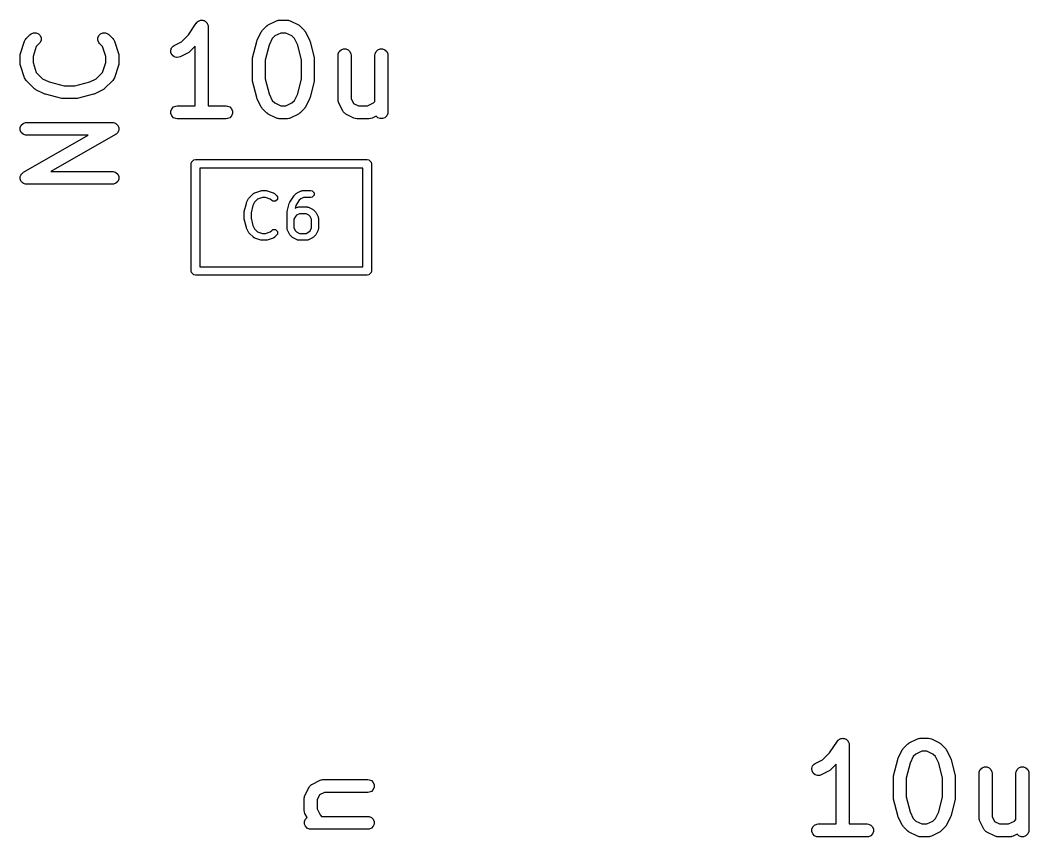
# Model space of a CAD drawing. Header units: inches. Extents: x 1.92 to 4.46, y -4.34 to -2.08.
# Drawn here: x 2.5346 to 2.9977, y -2.9232 to -2.5482 of the extents above; entities that cross this region are included whole.
import ezdxf

# ---------------------------------------------------------------- set-up
doc = ezdxf.new("R2010")
doc.units = ezdxf.units.IN
doc.header["$MEASUREMENT"] = 0
doc.layers.add('BLACK', color=250, linetype='CONTINUOUS')

msp = doc.modelspace()

# ---------------------------------------------------------------- linework, layer by layer
at = {"layer": 'BLACK', "linetype": 'CONTINUOUS'}
for p, q in [((2.61193, -2.55492), (2.61551, -2.54954)), ((2.61551, -2.54954), (2.61551, -2.54953)), ((2.61551, -2.54953), (2.61551, -2.54953)), ((2.61551, -2.54953), (2.61552, -2.54953)), ((2.61552, -2.54953), (2.61588, -2.54909)), ((2.61588, -2.54909), (2.61612, -2.54893)), ((2.61612, -2.54893), (2.61633, -2.54872)), ((2.61633, -2.54872), (2.6166, -2.54861)), ((2.6166, -2.54861), (2.61684, -2.54845)), ((2.61684, -2.54845), (2.61712, -2.54839)), ((2.61712, -2.54839), (2.61739, -2.54828)), ((2.61739, -2.54828), (2.61768, -2.54828)), ((2.61768, -2.54828), (2.61797, -2.54822)), ((2.61797, -2.54822), (2.61825, -2.54828)), ((2.61825, -2.54828), (2.61855, -2.54828)), ((2.61855, -2.54828), (2.61881, -2.54839)), ((2.61881, -2.54839), (2.6191, -2.54844)), ((2.6191, -2.54844), (2.61934, -2.54861)), ((2.61934, -2.54861), (2.61961, -2.54872)), ((2.61961, -2.54872), (2.61981, -2.54892)), ((2.61981, -2.54892), (2.62006, -2.54908)), ((2.62006, -2.54908), (2.62022, -2.54933)), ((2.62022, -2.54933), (2.62042, -2.54953)), ((2.62042, -2.54953), (2.62054, -2.5498)), ((2.62054, -2.5498), (2.6207, -2.55004)), ((2.6207, -2.55004), (2.62075, -2.55033)), ((2.62075, -2.55033), (2.62087, -2.5506)), ((2.62087, -2.5506), (2.62092, -2.55117)), ((2.62092, -2.55117), (2.62092, -2.55117)), ((2.62092, -2.55117), (2.62092, -2.55117)), ((2.62092, -2.55117), (2.62092, -2.55117)), ((2.62092, -2.55117), (2.62092, -2.58759)), ((2.64588, -2.55284), (2.64775, -2.55096)), ((2.64775, -2.55096), (2.64798, -2.55078)), ((2.64798, -2.55078), (2.64803, -2.55072)), ((2.64803, -2.55072), (2.64812, -2.55066)), ((2.64812, -2.55066), (2.6482, -2.55059)), ((2.6482, -2.55059), (2.64827, -2.55056)), ((2.64827, -2.55056), (2.64852, -2.55041)), ((2.64852, -2.55041), (2.65227, -2.54853)), ((2.65227, -2.54853), (2.65281, -2.54833)), ((2.65281, -2.54833), (2.65292, -2.54832)), ((2.65292, -2.54832), (2.65301, -2.54828)), ((2.65301, -2.54828), (2.65359, -2.54822)), ((2.65359, -2.54822), (2.65734, -2.54822)), ((2.65734, -2.54822), (2.65792, -2.54828)), ((2.65792, -2.54828), (2.65801, -2.54832)), ((2.65801, -2.54832), (2.65812, -2.54833)), ((2.65812, -2.54833), (2.65866, -2.54853)), ((2.65866, -2.54853), (2.66241, -2.55041)), ((2.66241, -2.55041), (2.66266, -2.55056)), ((2.66266, -2.55056), (2.66273, -2.55059)), ((2.66273, -2.55059), (2.66281, -2.55066)), ((2.66281, -2.55066), (2.6629, -2.55072)), ((2.6629, -2.55072), (2.66295, -2.55078)), ((2.66295, -2.55078), (2.66318, -2.55096)), ((2.66318, -2.55096), (2.66505, -2.55284)), ((2.53738, -2.55669), (2.53925, -2.55481)), ((2.53925, -2.55481), (2.5397, -2.55444)), ((2.5397, -2.55444), (2.54076, -2.554)), ((2.54076, -2.554), (2.54192, -2.554)), ((2.54192, -2.554), (2.54298, -2.55444)), ((2.54298, -2.55444), (2.5438, -2.55526)), ((2.5438, -2.55526), (2.54424, -2.55632)), ((2.57032, -2.55632), (2.57076, -2.55526)), ((2.57076, -2.55526), (2.57157, -2.55444)), ((2.57157, -2.55444), (2.57264, -2.554)), ((2.57264, -2.554), (2.57379, -2.554)), ((2.57379, -2.554), (2.57485, -2.55444)), ((2.57485, -2.55444), (2.5753, -2.55481)), ((2.5753, -2.55481), (2.57717, -2.55669)), ((2.60872, -2.55812), (2.61193, -2.55492)), ((2.64345, -2.55735), (2.64532, -2.5536)), ((2.64532, -2.5536), (2.64548, -2.55335)), ((2.64548, -2.55335), (2.64551, -2.55328)), ((2.64551, -2.55328), (2.64558, -2.5532)), ((2.64558, -2.5532), (2.64563, -2.55311)), ((2.64563, -2.55311), (2.64569, -2.55306)), ((2.64569, -2.55306), (2.64588, -2.55284)), ((2.65159, -2.55548), (2.65039, -2.55667)), ((2.65429, -2.55413), (2.65159, -2.55548)), ((2.65664, -2.55413), (2.65429, -2.55413)), ((2.65934, -2.55548), (2.65664, -2.55413)), ((2.66054, -2.55667), (2.65934, -2.55548)), ((2.66505, -2.55284), (2.66524, -2.55306)), ((2.66524, -2.55306), (2.6653, -2.55311)), ((2.6653, -2.55311), (2.66535, -2.5532)), ((2.66535, -2.5532), (2.66542, -2.55328)), ((2.66542, -2.55328), (2.66545, -2.55335)), ((2.66545, -2.55335), (2.6656, -2.5536)), ((2.6656, -2.5536), (2.66748, -2.55735)), ((2.53479, -2.56346), (2.53666, -2.55784)), ((2.53666, -2.55784), (2.5369, -2.55731)), ((2.5369, -2.55731), (2.53697, -2.55723)), ((2.53697, -2.55723), (2.53701, -2.55713)), ((2.53701, -2.55713), (2.53738, -2.55669)), ((2.54205, -2.56037), (2.54054, -2.56488)), ((2.54343, -2.55899), (2.54205, -2.56037)), ((2.5438, -2.55854), (2.54343, -2.55899)), ((2.54424, -2.55748), (2.5438, -2.55854)), ((2.54424, -2.55632), (2.54424, -2.55748)), ((2.57032, -2.55748), (2.57032, -2.55632)), ((2.57076, -2.55854), (2.57032, -2.55748)), ((2.57112, -2.55899), (2.57076, -2.55854)), ((2.57251, -2.56037), (2.57112, -2.55899)), ((2.57401, -2.56488), (2.57251, -2.56037)), ((2.57717, -2.55669), (2.57754, -2.55713)), ((2.57754, -2.55713), (2.57758, -2.55723)), ((2.57758, -2.55723), (2.57765, -2.55731)), ((2.57765, -2.55731), (2.57789, -2.55784)), ((2.57789, -2.55784), (2.57976, -2.56346)), ((2.60416, -2.56096), (2.60491, -2.56009)), ((2.60491, -2.56009), (2.6054, -2.55978)), ((2.6054, -2.55978), (2.60872, -2.55812)), ((2.61502, -2.56018), (2.61256, -2.56264)), ((2.61502, -2.58759), (2.61502, -2.56018)), ((2.64135, -2.56546), (2.64323, -2.55796)), ((2.64323, -2.55796), (2.64324, -2.55791)), ((2.64324, -2.55789), (2.64333, -2.55765)), ((2.64324, -2.55791), (2.64324, -2.55789)), ((2.64333, -2.55765), (2.64342, -2.55741)), ((2.64342, -2.55741), (2.64343, -2.55739)), ((2.64343, -2.55739), (2.64345, -2.55735)), ((2.64888, -2.5597), (2.64717, -2.56654)), ((2.65039, -2.55667), (2.64888, -2.5597)), ((2.66205, -2.5597), (2.66054, -2.55667)), ((2.66376, -2.56654), (2.66205, -2.5597)), ((2.66748, -2.55735), (2.6675, -2.55739)), ((2.6675, -2.55739), (2.66751, -2.55741)), ((2.66751, -2.55741), (2.66759, -2.55765)), ((2.66759, -2.55765), (2.66769, -2.55789)), ((2.66769, -2.55789), (2.66769, -2.55791)), ((2.66769, -2.55791), (2.6677, -2.55796)), ((2.6677, -2.55796), (2.66958, -2.56546)), ((2.53464, -2.5644), (2.53467, -2.56411)), ((2.53464, -2.56815), (2.53464, -2.5644)), ((2.53466, -2.56403), (2.53468, -2.56393)), ((2.53467, -2.56411), (2.53466, -2.56403)), ((2.53468, -2.56393), (2.5347, -2.56382)), ((2.5347, -2.56382), (2.53473, -2.56375)), ((2.53473, -2.56375), (2.53479, -2.56346)), ((2.54054, -2.56488), (2.54054, -2.56767)), ((2.57401, -2.56767), (2.57401, -2.56488)), ((2.57976, -2.56346), (2.57983, -2.56375)), ((2.57983, -2.56375), (2.57986, -2.56382)), ((2.57986, -2.56382), (2.57987, -2.56393)), ((2.57987, -2.56393), (2.57989, -2.56403)), ((2.57989, -2.56403), (2.57989, -2.56411)), ((2.57989, -2.56411), (2.57991, -2.5644)), ((2.57991, -2.5644), (2.57991, -2.56815)), ((2.60379, -2.56205), (2.60416, -2.56096)), ((2.60387, -2.5632), (2.60379, -2.56205)), ((2.60439, -2.56423), (2.60387, -2.5632)), ((2.60526, -2.56499), (2.60439, -2.56423)), ((2.60635, -2.56535), (2.60526, -2.56499)), ((2.6075, -2.56527), (2.60635, -2.56535)), ((2.60804, -2.56506), (2.6075, -2.56527)), ((2.61179, -2.56319), (2.60804, -2.56506)), ((2.61204, -2.56303), (2.61179, -2.56319)), ((2.61211, -2.563), (2.61204, -2.56303)), ((2.61219, -2.56294), (2.61211, -2.563)), ((2.61228, -2.56288), (2.61219, -2.56294)), ((2.61233, -2.56282), (2.61228, -2.56288)), ((2.61256, -2.56264), (2.61233, -2.56282)), ((2.68063, -2.5643), (2.68069, -2.56372)), ((2.68063, -2.58492), (2.68063, -2.5643)), ((2.68069, -2.56372), (2.68113, -2.56266)), ((2.68113, -2.56266), (2.68195, -2.56184)), ((2.68195, -2.56184), (2.68301, -2.5614)), ((2.68301, -2.5614), (2.68416, -2.5614)), ((2.68416, -2.5614), (2.68523, -2.56184)), ((2.68523, -2.56184), (2.68604, -2.56266)), ((2.68604, -2.56266), (2.68648, -2.56372)), ((2.68648, -2.56372), (2.68654, -2.5643)), ((2.68654, -2.5643), (2.68654, -2.58422)), ((2.69751, -2.5643), (2.69756, -2.56372)), ((2.69751, -2.58557), (2.69751, -2.5643)), ((2.69756, -2.56372), (2.698, -2.56266)), ((2.698, -2.56266), (2.69882, -2.56184)), ((2.69882, -2.56184), (2.69988, -2.5614)), ((2.69988, -2.5614), (2.70104, -2.5614)), ((2.70104, -2.5614), (2.7021, -2.56184)), ((2.7021, -2.56184), (2.70291, -2.56266)), ((2.70291, -2.56266), (2.70336, -2.56372)), ((2.70336, -2.56372), (2.70341, -2.5643)), ((2.70341, -2.5643), (2.70341, -2.59054)), ((2.53467, -2.56844), (2.53464, -2.56815)), ((2.53466, -2.56852), (2.53467, -2.56844)), ((2.53468, -2.56862), (2.53466, -2.56852)), ((2.5347, -2.56872), (2.53468, -2.56862)), ((2.53473, -2.5688), (2.5347, -2.56872)), ((2.53479, -2.56908), (2.53473, -2.5688)), ((2.53666, -2.57471), (2.53479, -2.56908)), ((2.54054, -2.56767), (2.54205, -2.57218)), ((2.57251, -2.57218), (2.57401, -2.56767)), ((2.57976, -2.56908), (2.57789, -2.57471)), ((2.57983, -2.5688), (2.57976, -2.56908)), ((2.57986, -2.56872), (2.57983, -2.5688)), ((2.57987, -2.56862), (2.57986, -2.56872)), ((2.57989, -2.56852), (2.57987, -2.56862)), ((2.57991, -2.56815), (2.57989, -2.56844)), ((2.57989, -2.56844), (2.57989, -2.56852)), ((2.64126, -2.56617), (2.64127, -2.56607)), ((2.64126, -2.57555), (2.64126, -2.56617)), ((2.64127, -2.56603), (2.6413, -2.56581)), ((2.64127, -2.56607), (2.64127, -2.56603)), ((2.6413, -2.56581), (2.64132, -2.5656)), ((2.64132, -2.5656), (2.64134, -2.56556)), ((2.64134, -2.56556), (2.64135, -2.56546)), ((2.64717, -2.56654), (2.64717, -2.57518)), ((2.66376, -2.57518), (2.66376, -2.56654)), ((2.66958, -2.56546), (2.66959, -2.56556)), ((2.66959, -2.56556), (2.66961, -2.5656)), ((2.66961, -2.5656), (2.66963, -2.56581)), ((2.66963, -2.56581), (2.66966, -2.56603)), ((2.66966, -2.56603), (2.66966, -2.56607)), ((2.66966, -2.56607), (2.66967, -2.56617)), ((2.66967, -2.56617), (2.66967, -2.57555)), ((2.54205, -2.57218), (2.54496, -2.57509)), ((2.56959, -2.57509), (2.57251, -2.57218)), ((2.5369, -2.57523), (2.53666, -2.57471)), ((2.53697, -2.57531), (2.5369, -2.57523)), ((2.53701, -2.57541), (2.53697, -2.57531)), ((2.53738, -2.57586), (2.53701, -2.57541)), ((2.54113, -2.57961), (2.53738, -2.57586)), ((2.54496, -2.57509), (2.548, -2.57661)), ((2.548, -2.57661), (2.55483, -2.57832)), ((2.55483, -2.57832), (2.55972, -2.57832)), ((2.55972, -2.57832), (2.56656, -2.57661)), ((2.56656, -2.57661), (2.56959, -2.57509)), ((2.57717, -2.57586), (2.57342, -2.57961)), ((2.57754, -2.57541), (2.57717, -2.57586)), ((2.57758, -2.57531), (2.57754, -2.57541)), ((2.57765, -2.57523), (2.57758, -2.57531)), ((2.57789, -2.57471), (2.57765, -2.57523)), ((2.64127, -2.57565), (2.64126, -2.57555)), ((2.64127, -2.57569), (2.64127, -2.57565)), ((2.6413, -2.5759), (2.64127, -2.57569)), ((2.64132, -2.57612), (2.6413, -2.5759)), ((2.64134, -2.57616), (2.64132, -2.57612)), ((2.64135, -2.57626), (2.64134, -2.57616)), ((2.64323, -2.58376), (2.64135, -2.57626)), ((2.64717, -2.57518), (2.64888, -2.58201)), ((2.66205, -2.58201), (2.66376, -2.57518)), ((2.66958, -2.57626), (2.6677, -2.58376)), ((2.66959, -2.57616), (2.66958, -2.57626)), ((2.66961, -2.57612), (2.66959, -2.57616)), ((2.66963, -2.5759), (2.66961, -2.57612)), ((2.66966, -2.57569), (2.66963, -2.5759)), ((2.66967, -2.57555), (2.66966, -2.57565)), ((2.66966, -2.57565), (2.66966, -2.57569)), ((2.54135, -2.5798), (2.54113, -2.57961)), ((2.54141, -2.57985), (2.54135, -2.5798)), ((2.54149, -2.57991), (2.54141, -2.57985)), ((2.54158, -2.57998), (2.54149, -2.57991)), ((2.54165, -2.58001), (2.54158, -2.57998)), ((2.5419, -2.58016), (2.54165, -2.58001)), ((2.54564, -2.58204), (2.5419, -2.58016)), ((2.54569, -2.58205), (2.54564, -2.58204)), ((2.5457, -2.58207), (2.54569, -2.58205)), ((2.54595, -2.58215), (2.5457, -2.58207)), ((2.54619, -2.58224), (2.54595, -2.58215)), ((2.54621, -2.58225), (2.54619, -2.58224)), ((2.54625, -2.58226), (2.54621, -2.58225)), ((2.55375, -2.58414), (2.54625, -2.58226)), ((2.5683, -2.58226), (2.5608, -2.58414)), ((2.56835, -2.58225), (2.5683, -2.58226)), ((2.56837, -2.58224), (2.56835, -2.58225)), ((2.56861, -2.58215), (2.56837, -2.58224)), ((2.56885, -2.58207), (2.56861, -2.58215)), ((2.56887, -2.58205), (2.56885, -2.58207)), ((2.56891, -2.58204), (2.56887, -2.58205)), ((2.57266, -2.58016), (2.56891, -2.58204)), ((2.57291, -2.58001), (2.57266, -2.58016)), ((2.57298, -2.57998), (2.57291, -2.58001)), ((2.57306, -2.57991), (2.57298, -2.57998)), ((2.57315, -2.57985), (2.57306, -2.57991)), ((2.5732, -2.5798), (2.57315, -2.57985)), ((2.57342, -2.57961), (2.5732, -2.5798)), ((2.64324, -2.5838), (2.64323, -2.58376)), ((2.64324, -2.58382), (2.64324, -2.5838)), ((2.64333, -2.58406), (2.64324, -2.58382)), ((2.64888, -2.58201), (2.65039, -2.58505)), ((2.66054, -2.58505), (2.66205, -2.58201)), ((2.66769, -2.58382), (2.66759, -2.58406)), ((2.6677, -2.58376), (2.66769, -2.5838)), ((2.66769, -2.5838), (2.66769, -2.58382)), ((2.55385, -2.58415), (2.55375, -2.58414)), ((2.55389, -2.58417), (2.55385, -2.58415)), ((2.55411, -2.58419), (2.55389, -2.58417)), ((2.55432, -2.58422), (2.55411, -2.58419)), ((2.55436, -2.58421), (2.55432, -2.58422)), ((2.55446, -2.58422), (2.55436, -2.58421)), ((2.56009, -2.58422), (2.55446, -2.58422)), ((2.56019, -2.58421), (2.56009, -2.58422)), ((2.56023, -2.58422), (2.56019, -2.58421)), ((2.56045, -2.58419), (2.56023, -2.58422)), ((2.56066, -2.58417), (2.56045, -2.58419)), ((2.5607, -2.58415), (2.56066, -2.58417)), ((2.5608, -2.58414), (2.5607, -2.58415)), ((2.60427, -2.5889), (2.60508, -2.58809)), ((2.60508, -2.58809), (2.60614, -2.58765)), ((2.60614, -2.58765), (2.60672, -2.58759)), ((2.60672, -2.58759), (2.61502, -2.58759)), ((2.62092, -2.58759), (2.62922, -2.58759)), ((2.62922, -2.58759), (2.62979, -2.58765)), ((2.62979, -2.58765), (2.63086, -2.58809)), ((2.63086, -2.58809), (2.63167, -2.5889)), ((2.64342, -2.58431), (2.64333, -2.58406)), ((2.64343, -2.58432), (2.64342, -2.58431)), ((2.64345, -2.58437), (2.64343, -2.58432)), ((2.64532, -2.58811), (2.64345, -2.58437)), ((2.64548, -2.58836), (2.64532, -2.58811)), ((2.64551, -2.58843), (2.64548, -2.58836)), ((2.64558, -2.58852), (2.64551, -2.58843)), ((2.64563, -2.5886), (2.64558, -2.58852)), ((2.65039, -2.58505), (2.65159, -2.58624)), ((2.65159, -2.58624), (2.65429, -2.58759)), ((2.65429, -2.58759), (2.65664, -2.58759)), ((2.65664, -2.58759), (2.65934, -2.58624)), ((2.65934, -2.58624), (2.66054, -2.58505)), ((2.66535, -2.58852), (2.6653, -2.5886)), ((2.66542, -2.58843), (2.66535, -2.58852)), ((2.66545, -2.58836), (2.66542, -2.58843)), ((2.6656, -2.58811), (2.66545, -2.58836)), ((2.66748, -2.58437), (2.6656, -2.58811)), ((2.6675, -2.58432), (2.66748, -2.58437)), ((2.66751, -2.58431), (2.6675, -2.58432)), ((2.66759, -2.58406), (2.66751, -2.58431)), ((2.68069, -2.5855), (2.68063, -2.58492)), ((2.68073, -2.58559), (2.68069, -2.5855)), ((2.68074, -2.5857), (2.68073, -2.58559)), ((2.68095, -2.58624), (2.68074, -2.5857)), ((2.68282, -2.58999), (2.68095, -2.58624)), ((2.68654, -2.58422), (2.68766, -2.58647)), ((2.68766, -2.58647), (2.68991, -2.58759)), ((2.68991, -2.58759), (2.69414, -2.58759)), ((2.69414, -2.58759), (2.69684, -2.58624)), ((2.69684, -2.58624), (2.69751, -2.58557)), ((2.60383, -2.58997), (2.60427, -2.5889)), ((2.60383, -2.59112), (2.60383, -2.58997)), ((2.60427, -2.59218), (2.60383, -2.59112)), ((2.60508, -2.593), (2.60427, -2.59218)), ((2.60614, -2.59344), (2.60508, -2.593)), ((2.63086, -2.593), (2.62979, -2.59344)), ((2.63167, -2.59218), (2.63086, -2.593)), ((2.63167, -2.5889), (2.63211, -2.58997)), ((2.63211, -2.59112), (2.63167, -2.59218)), ((2.63211, -2.58997), (2.63211, -2.59112)), ((2.64569, -2.58866), (2.64563, -2.5886)), ((2.64588, -2.58888), (2.64569, -2.58866)), ((2.64775, -2.59076), (2.64588, -2.58888)), ((2.64798, -2.59094), (2.64775, -2.59076)), ((2.64803, -2.591), (2.64798, -2.59094)), ((2.64812, -2.59106), (2.64803, -2.591)), ((2.6482, -2.59112), (2.64812, -2.59106)), ((2.64827, -2.59115), (2.6482, -2.59112)), ((2.64852, -2.59131), (2.64827, -2.59115)), ((2.65227, -2.59319), (2.64852, -2.59131)), ((2.66241, -2.59131), (2.65866, -2.59319)), ((2.66266, -2.59115), (2.66241, -2.59131)), ((2.66273, -2.59112), (2.66266, -2.59115)), ((2.66281, -2.59106), (2.66273, -2.59112)), ((2.6629, -2.591), (2.66281, -2.59106)), ((2.66295, -2.59094), (2.6629, -2.591)), ((2.66318, -2.59076), (2.66295, -2.59094)), ((2.66505, -2.58888), (2.66318, -2.59076)), ((2.66524, -2.58866), (2.66505, -2.58888)), ((2.6653, -2.5886), (2.66524, -2.58866)), ((2.68288, -2.59009), (2.68282, -2.58999)), ((2.6829, -2.59013), (2.68288, -2.59009)), ((2.68295, -2.59019), (2.6829, -2.59013)), ((2.68313, -2.59048), (2.68295, -2.59019)), ((2.68341, -2.59072), (2.68313, -2.59048)), ((2.68365, -2.591), (2.68341, -2.59072)), ((2.68394, -2.59119), (2.68365, -2.591)), ((2.684, -2.59123), (2.68394, -2.59119)), ((2.68404, -2.59125), (2.684, -2.59123)), ((2.68414, -2.59131), (2.68404, -2.59125)), ((2.68789, -2.59319), (2.68414, -2.59131)), ((2.69805, -2.59224), (2.69616, -2.59319)), ((2.69882, -2.593), (2.69805, -2.59224)), ((2.69988, -2.59344), (2.69882, -2.593)), ((2.7021, -2.593), (2.70104, -2.59344)), ((2.70291, -2.59218), (2.7021, -2.593)), ((2.70336, -2.59112), (2.70291, -2.59218)), ((2.70341, -2.59054), (2.70336, -2.59112)), ((2.5347, -2.59757), (2.53514, -2.5965)), ((2.5347, -2.59872), (2.5347, -2.59757)), ((2.53514, -2.5965), (2.53595, -2.59569)), ((2.53595, -2.59569), (2.53702, -2.59525)), ((2.53702, -2.59525), (2.53759, -2.59519)), ((2.53759, -2.59519), (2.57696, -2.59519)), ((2.57696, -2.59519), (2.57711, -2.59521)), ((2.57711, -2.59521), (2.57717, -2.5952)), ((2.57717, -2.5952), (2.57724, -2.59522)), ((2.57724, -2.59522), (2.57754, -2.59525)), ((2.57754, -2.59525), (2.5779, -2.5954)), ((2.5779, -2.5954), (2.57828, -2.5955)), ((2.57828, -2.5955), (2.57843, -2.59562)), ((2.57843, -2.59562), (2.5786, -2.59569)), ((2.5786, -2.59569), (2.57888, -2.59597)), ((2.57888, -2.59597), (2.57919, -2.59621)), ((2.57919, -2.59621), (2.57928, -2.59637)), ((2.57928, -2.59637), (2.57942, -2.5965)), ((2.57942, -2.5965), (2.57957, -2.59687)), ((2.57957, -2.59687), (2.57976, -2.59721)), ((2.57976, -2.59721), (2.57979, -2.59739)), ((2.57979, -2.59739), (2.57986, -2.59757)), ((2.57986, -2.59757), (2.57986, -2.59796)), ((2.60672, -2.5935), (2.60614, -2.59344)), ((2.62922, -2.5935), (2.60672, -2.5935)), ((2.62979, -2.59344), (2.62922, -2.5935)), ((2.65281, -2.59339), (2.65227, -2.59319)), ((2.65292, -2.5934), (2.65281, -2.59339)), ((2.65301, -2.59344), (2.65292, -2.5934)), ((2.65359, -2.5935), (2.65301, -2.59344)), ((2.65734, -2.5935), (2.65359, -2.5935)), ((2.65792, -2.59344), (2.65734, -2.5935)), ((2.65801, -2.5934), (2.65792, -2.59344)), ((2.65812, -2.59339), (2.65801, -2.5934)), ((2.65866, -2.59319), (2.65812, -2.59339)), ((2.68843, -2.59339), (2.68789, -2.59319)), ((2.68854, -2.5934), (2.68843, -2.59339)), ((2.68863, -2.59344), (2.68854, -2.5934)), ((2.68921, -2.5935), (2.68863, -2.59344)), ((2.69483, -2.5935), (2.68921, -2.5935)), ((2.69541, -2.59344), (2.69483, -2.5935)), ((2.69551, -2.5934), (2.69541, -2.59344)), ((2.69561, -2.59339), (2.69551, -2.5934)), ((2.69616, -2.59319), (2.69561, -2.59339)), ((2.70104, -2.59344), (2.69988, -2.59344)), ((2.53514, -2.59978), (2.5347, -2.59872)), ((2.53595, -2.6006), (2.53514, -2.59978)), ((2.53702, -2.60104), (2.53595, -2.6006)), ((2.53613, -2.61808), (2.56584, -2.6011)), ((2.53759, -2.6011), (2.53702, -2.60104)), ((2.56584, -2.6011), (2.53759, -2.6011)), ((2.57843, -2.60071), (2.54871, -2.61769)), ((2.57855, -2.60062), (2.57843, -2.60071)), ((2.5786, -2.6006), (2.57855, -2.60062)), ((2.57866, -2.60054), (2.5786, -2.6006)), ((2.5789, -2.60037), (2.57866, -2.60054)), ((2.57914, -2.60006), (2.5789, -2.60037)), ((2.57942, -2.59978), (2.57914, -2.60006)), ((2.57949, -2.59961), (2.57942, -2.59978)), ((2.5796, -2.59946), (2.57949, -2.59961)), ((2.57971, -2.59908), (2.5796, -2.59946)), ((2.57986, -2.59872), (2.57971, -2.59908)), ((2.57986, -2.59796), (2.57991, -2.59835)), ((2.57991, -2.59835), (2.57986, -2.59853)), ((2.57986, -2.59853), (2.57986, -2.59872)), ((2.61319, -2.61417), (2.61334, -2.61342)), ((2.61319, -2.66339), (2.61319, -2.61417)), ((2.61334, -2.61342), (2.6144, -2.61235)), ((2.6144, -2.61235), (2.61516, -2.6122)), ((2.61516, -2.6122), (2.6939, -2.6122)), ((2.61713, -2.61614), (2.61713, -2.66142)), ((2.69193, -2.61614), (2.61713, -2.61614)), ((2.69193, -2.66142), (2.69193, -2.61614)), ((2.6939, -2.6122), (2.69465, -2.61235)), ((2.69465, -2.61235), (2.69572, -2.61342)), ((2.69572, -2.61342), (2.69587, -2.61417)), ((2.69587, -2.61417), (2.69587, -2.66339)), ((2.53465, -2.62043), (2.5347, -2.62025)), ((2.5347, -2.62082), (2.53465, -2.62043)), ((2.5347, -2.62007), (2.53485, -2.6197)), ((2.5347, -2.62025), (2.5347, -2.62007)), ((2.5347, -2.62122), (2.5347, -2.62082)), ((2.53485, -2.6197), (2.53495, -2.61932)), ((2.53495, -2.61932), (2.53506, -2.61917)), ((2.53506, -2.61917), (2.53514, -2.619)), ((2.53514, -2.619), (2.53541, -2.61872)), ((2.53541, -2.61872), (2.53565, -2.61841)), ((2.53565, -2.61841), (2.5359, -2.61824)), ((2.5359, -2.61824), (2.53595, -2.61819)), ((2.53595, -2.61819), (2.536, -2.61816)), ((2.536, -2.61816), (2.53613, -2.61808)), ((2.54871, -2.61769), (2.57696, -2.61769)), ((2.57696, -2.61769), (2.57754, -2.61775)), ((2.57754, -2.61775), (2.5786, -2.61819)), ((2.5786, -2.61819), (2.57942, -2.619)), ((2.57942, -2.619), (2.57986, -2.62007)), ((2.57986, -2.62007), (2.57986, -2.62122)), ((2.53477, -2.62139), (2.5347, -2.62122)), ((2.53479, -2.62158), (2.53477, -2.62139)), ((2.53499, -2.62192), (2.53479, -2.62158)), ((2.53514, -2.62228), (2.53499, -2.62192)), ((2.53527, -2.62241), (2.53514, -2.62228)), ((2.53536, -2.62258), (2.53527, -2.62241)), ((2.53567, -2.62282), (2.53536, -2.62258)), ((2.53595, -2.6231), (2.53567, -2.62282)), ((2.53612, -2.62317), (2.53595, -2.6231)), ((2.53627, -2.62328), (2.53612, -2.62317)), ((2.53665, -2.62339), (2.53627, -2.62328)), ((2.53702, -2.62354), (2.53665, -2.62339)), ((2.53731, -2.62357), (2.53702, -2.62354)), ((2.53739, -2.62359), (2.53731, -2.62357)), ((2.53744, -2.62358), (2.53739, -2.62359)), ((2.53759, -2.62359), (2.53744, -2.62358)), ((2.57696, -2.62359), (2.53759, -2.62359)), ((2.57754, -2.62354), (2.57696, -2.62359)), ((2.5786, -2.6231), (2.57754, -2.62354)), ((2.57942, -2.62228), (2.5786, -2.6231)), ((2.57986, -2.62122), (2.57942, -2.62228)), ((2.63859, -2.63202), (2.63953, -2.63015)), ((2.63953, -2.63015), (2.63968, -2.62995)), ((2.63968, -2.62995), (2.63982, -2.62974)), ((2.63982, -2.62974), (2.6417, -2.62786)), ((2.6417, -2.62786), (2.64176, -2.62782)), ((2.64176, -2.62782), (2.64178, -2.62779)), ((2.64178, -2.62779), (2.642, -2.62766)), ((2.642, -2.62766), (2.64221, -2.62752)), ((2.64221, -2.62752), (2.64224, -2.62752)), ((2.64224, -2.62752), (2.64231, -2.62748)), ((2.64231, -2.62748), (2.64512, -2.62654)), ((2.64588, -2.62961), (2.64366, -2.63035)), ((2.64512, -2.62654), (2.64537, -2.62651)), ((2.64537, -2.62651), (2.64562, -2.62646)), ((2.64562, -2.62646), (2.6475, -2.62646)), ((2.64724, -2.62961), (2.64588, -2.62961)), ((2.64946, -2.63035), (2.64724, -2.62961)), ((2.6475, -2.62646), (2.64774, -2.62651)), ((2.64774, -2.62651), (2.648, -2.62654)), ((2.648, -2.62654), (2.65081, -2.62748)), ((2.65081, -2.62748), (2.65088, -2.62752)), ((2.65088, -2.62752), (2.65091, -2.62752)), ((2.65091, -2.62752), (2.65112, -2.62766)), ((2.65112, -2.62766), (2.65134, -2.62779)), ((2.65134, -2.62779), (2.65136, -2.62782)), ((2.65136, -2.62782), (2.65142, -2.62786)), ((2.65142, -2.62786), (2.65236, -2.6288)), ((2.65236, -2.6288), (2.6527, -2.62931)), ((2.6527, -2.62931), (2.6527, -2.63051)), ((2.65837, -2.63185), (2.66025, -2.62904)), ((2.66025, -2.62904), (2.66036, -2.62893)), ((2.66036, -2.62893), (2.66044, -2.6288)), ((2.66044, -2.6288), (2.66138, -2.62786)), ((2.66138, -2.62786), (2.66159, -2.62772)), ((2.66159, -2.62772), (2.66179, -2.62757)), ((2.66179, -2.62757), (2.66367, -2.62663)), ((2.66474, -2.62961), (2.66343, -2.63027)), ((2.66367, -2.62663), (2.66374, -2.62661)), ((2.66374, -2.62661), (2.66377, -2.62658)), ((2.66377, -2.62658), (2.66401, -2.62653)), ((2.66401, -2.62653), (2.66426, -2.62647)), ((2.66426, -2.62647), (2.66429, -2.62648)), ((2.66429, -2.62648), (2.66437, -2.62646)), ((2.66437, -2.62646), (2.66812, -2.62646)), ((2.66812, -2.62961), (2.66474, -2.62961)), ((2.66812, -2.62646), (2.66872, -2.62658)), ((2.66872, -2.62949), (2.66812, -2.62961)), ((2.66872, -2.62658), (2.66957, -2.62743)), ((2.66957, -2.62864), (2.66872, -2.62949)), ((2.66957, -2.62743), (2.66957, -2.62864)), ((2.63753, -2.63609), (2.63847, -2.63234)), ((2.63847, -2.63234), (2.63854, -2.63219)), ((2.63854, -2.63219), (2.63859, -2.63202)), ((2.64148, -2.63327), (2.64064, -2.63667)), ((2.64223, -2.63178), (2.64148, -2.63327)), ((2.64366, -2.63035), (2.64223, -2.63178)), ((2.65013, -2.63103), (2.64946, -2.63035)), ((2.65064, -2.63137), (2.65013, -2.63103)), ((2.65185, -2.63137), (2.65064, -2.63137)), ((2.6527, -2.63051), (2.65185, -2.63137)), ((2.65722, -2.63609), (2.65816, -2.63234)), ((2.65816, -2.63234), (2.65827, -2.6321)), ((2.65827, -2.6321), (2.65837, -2.63185)), ((2.66114, -2.63337), (2.66084, -2.63461)), ((2.66084, -2.63461), (2.66179, -2.63413)), ((2.66278, -2.63092), (2.66114, -2.63337)), ((2.66179, -2.63413), (2.66187, -2.63411)), ((2.66187, -2.63411), (2.66189, -2.63408)), ((2.66189, -2.63408), (2.66214, -2.63403)), ((2.66214, -2.63403), (2.66238, -2.63397)), ((2.66238, -2.63397), (2.66242, -2.63398)), ((2.66242, -2.63398), (2.6625, -2.63396)), ((2.6625, -2.63396), (2.66624, -2.63396)), ((2.66343, -2.63027), (2.66278, -2.63092)), ((2.66624, -2.63396), (2.66632, -2.63398)), ((2.66632, -2.63398), (2.66636, -2.63397)), ((2.66636, -2.63397), (2.6666, -2.63403)), ((2.6666, -2.63403), (2.66685, -2.63408)), ((2.66685, -2.63408), (2.66687, -2.63411)), ((2.66687, -2.63411), (2.66695, -2.63413)), ((2.66695, -2.63413), (2.66882, -2.63507)), ((2.63749, -2.63647), (2.63752, -2.63628)), ((2.63749, -2.63929), (2.63749, -2.63647)), ((2.63752, -2.63948), (2.63749, -2.63929)), ((2.63752, -2.63628), (2.63753, -2.63609)), ((2.64064, -2.63667), (2.64064, -2.63909)), ((2.64064, -2.63909), (2.64148, -2.64249)), ((2.65717, -2.63647), (2.65721, -2.63628)), ((2.65717, -2.64397), (2.65717, -2.63647)), ((2.65721, -2.63628), (2.65722, -2.63609)), ((2.66098, -2.63834), (2.66032, -2.63966)), ((2.66155, -2.63777), (2.66098, -2.63834)), ((2.66287, -2.63711), (2.66155, -2.63777)), ((2.66587, -2.63711), (2.66287, -2.63711)), ((2.66719, -2.63777), (2.66587, -2.63711)), ((2.66776, -2.63834), (2.66719, -2.63777)), ((2.66842, -2.63966), (2.66776, -2.63834)), ((2.66882, -2.63507), (2.66902, -2.63522)), ((2.66902, -2.63522), (2.66923, -2.63536)), ((2.66923, -2.63536), (2.67017, -2.6363)), ((2.67017, -2.6363), (2.67031, -2.63651)), ((2.67031, -2.63651), (2.67047, -2.63671)), ((2.67047, -2.63671), (2.6714, -2.63858)), ((2.6714, -2.63858), (2.67142, -2.63866)), ((2.67142, -2.63866), (2.67145, -2.63868)), ((2.67145, -2.63868), (2.6715, -2.63893)), ((2.6715, -2.63893), (2.67157, -2.63917)), ((2.67157, -2.63917), (2.67155, -2.63921)), ((2.67155, -2.63921), (2.67157, -2.63929)), ((2.67157, -2.63929), (2.67157, -2.64397)), ((2.63753, -2.63967), (2.63752, -2.63948)), ((2.63847, -2.64342), (2.63753, -2.63967)), ((2.63854, -2.64357), (2.63847, -2.64342)), ((2.63859, -2.64374), (2.63854, -2.64357)), ((2.63953, -2.64561), (2.63859, -2.64374)), ((2.64148, -2.64249), (2.64223, -2.64398)), ((2.64223, -2.64398), (2.64366, -2.64541)), ((2.65719, -2.64405), (2.65717, -2.64397)), ((2.65717, -2.64408), (2.65719, -2.64405)), ((2.65724, -2.64433), (2.65717, -2.64408)), ((2.66032, -2.63966), (2.66032, -2.6436)), ((2.66032, -2.6436), (2.66098, -2.64491)), ((2.66776, -2.64491), (2.66842, -2.6436)), ((2.66842, -2.6436), (2.66842, -2.63966)), ((2.67157, -2.64408), (2.6715, -2.64433)), ((2.67157, -2.64397), (2.67155, -2.64405)), ((2.67155, -2.64405), (2.67157, -2.64408)), ((2.63968, -2.64581), (2.63953, -2.64561)), ((2.63982, -2.64602), (2.63968, -2.64581)), ((2.6417, -2.6479), (2.63982, -2.64602)), ((2.64176, -2.64794), (2.6417, -2.6479)), ((2.64178, -2.64797), (2.64176, -2.64794)), ((2.642, -2.6481), (2.64178, -2.64797)), ((2.64221, -2.64824), (2.642, -2.6481)), ((2.64224, -2.64824), (2.64221, -2.64824)), ((2.64231, -2.64828), (2.64224, -2.64824)), ((2.64512, -2.64922), (2.64231, -2.64828)), ((2.64366, -2.64541), (2.64588, -2.64615)), ((2.64588, -2.64615), (2.64724, -2.64615)), ((2.64724, -2.64615), (2.64946, -2.64541)), ((2.65081, -2.64828), (2.648, -2.64922)), ((2.64946, -2.64541), (2.65013, -2.64473)), ((2.65013, -2.64473), (2.65064, -2.64439)), ((2.65064, -2.64439), (2.65185, -2.64439)), ((2.65088, -2.64824), (2.65081, -2.64828)), ((2.65091, -2.64824), (2.65088, -2.64824)), ((2.65112, -2.6481), (2.65091, -2.64824)), ((2.65134, -2.64797), (2.65112, -2.6481)), ((2.65136, -2.64794), (2.65134, -2.64797)), ((2.65142, -2.6479), (2.65136, -2.64794)), ((2.65236, -2.64696), (2.65142, -2.6479)), ((2.65185, -2.64439), (2.6527, -2.64524)), ((2.6527, -2.64645), (2.65236, -2.64696)), ((2.6527, -2.64524), (2.6527, -2.64645)), ((2.65729, -2.64458), (2.65724, -2.64433)), ((2.65732, -2.6446), (2.65729, -2.64458)), ((2.65734, -2.64468), (2.65732, -2.6446)), ((2.65827, -2.64655), (2.65734, -2.64468)), ((2.65843, -2.64675), (2.65827, -2.64655)), ((2.65857, -2.64696), (2.65843, -2.64675)), ((2.65951, -2.6479), (2.65857, -2.64696)), ((2.65972, -2.64804), (2.65951, -2.6479)), ((2.65992, -2.64819), (2.65972, -2.64804)), ((2.66179, -2.64913), (2.65992, -2.64819)), ((2.66098, -2.64491), (2.66155, -2.64549)), ((2.66155, -2.64549), (2.66287, -2.64615)), ((2.66287, -2.64615), (2.66587, -2.64615)), ((2.66587, -2.64615), (2.66719, -2.64549)), ((2.66882, -2.64819), (2.66695, -2.64913)), ((2.66719, -2.64549), (2.66776, -2.64491)), ((2.66902, -2.64804), (2.66882, -2.64819)), ((2.66923, -2.6479), (2.66902, -2.64804)), ((2.67017, -2.64696), (2.66923, -2.6479)), ((2.67031, -2.64675), (2.67017, -2.64696)), ((2.67047, -2.64655), (2.67031, -2.64675)), ((2.6714, -2.64468), (2.67047, -2.64655)), ((2.67142, -2.6446), (2.6714, -2.64468)), ((2.67145, -2.64458), (2.67142, -2.6446)), ((2.6715, -2.64433), (2.67145, -2.64458)), ((2.64538, -2.64925), (2.64512, -2.64922)), ((2.64562, -2.6493), (2.64538, -2.64925)), ((2.6475, -2.6493), (2.64562, -2.6493)), ((2.64774, -2.64925), (2.6475, -2.6493)), ((2.648, -2.64922), (2.64774, -2.64925)), ((2.66187, -2.64915), (2.66179, -2.64913)), ((2.66189, -2.64918), (2.66187, -2.64915)), ((2.66214, -2.64923), (2.66189, -2.64918)), ((2.66238, -2.64929), (2.66214, -2.64923)), ((2.66242, -2.64928), (2.66238, -2.64929)), ((2.6625, -2.6493), (2.66242, -2.64928)), ((2.66624, -2.6493), (2.6625, -2.6493)), ((2.66632, -2.64928), (2.66624, -2.6493)), ((2.66636, -2.64929), (2.66632, -2.64928)), ((2.6666, -2.64923), (2.66636, -2.64929)), ((2.66685, -2.64918), (2.6666, -2.64923)), ((2.66687, -2.64915), (2.66685, -2.64918)), ((2.66695, -2.64913), (2.66687, -2.64915)), ((2.61713, -2.66142), (2.69193, -2.66142)), ((2.61334, -2.66414), (2.61319, -2.66339)), ((2.6144, -2.6652), (2.61334, -2.66414)), ((2.61516, -2.66535), (2.6144, -2.6652)), ((2.6939, -2.66535), (2.61516, -2.66535)), ((2.69465, -2.6652), (2.6939, -2.66535)), ((2.69572, -2.66414), (2.69465, -2.6652)), ((2.69587, -2.66339), (2.69572, -2.66414)), ((2.90622, -2.88464), (2.9098, -2.87926)), ((2.9098, -2.87926), (2.90981, -2.87926)), ((2.90981, -2.87926), (2.91017, -2.87881)), ((2.90981, -2.87926), (2.90981, -2.87926)), ((2.90981, -2.87926), (2.90981, -2.87926)), ((2.91017, -2.87881), (2.91041, -2.87865)), ((2.91041, -2.87865), (2.91062, -2.87844)), ((2.91062, -2.87844), (2.91089, -2.87833)), ((2.91089, -2.87833), (2.91113, -2.87817)), ((2.91113, -2.87817), (2.91141, -2.87811)), ((2.91141, -2.87811), (2.91168, -2.878)), ((2.91168, -2.878), (2.91197, -2.878)), ((2.91197, -2.878), (2.91226, -2.87795)), ((2.91226, -2.87795), (2.91254, -2.878)), ((2.91254, -2.878), (2.91284, -2.878)), ((2.91284, -2.878), (2.9131, -2.87811)), ((2.9131, -2.87811), (2.91339, -2.87817)), ((2.91339, -2.87817), (2.91363, -2.87833)), ((2.91363, -2.87833), (2.9139, -2.87844)), ((2.9139, -2.87844), (2.91411, -2.87865)), ((2.91411, -2.87865), (2.91435, -2.87881)), ((2.91435, -2.87881), (2.91451, -2.87905)), ((2.91451, -2.87905), (2.91472, -2.87926)), ((2.91472, -2.87926), (2.91483, -2.87953)), ((2.91483, -2.87953), (2.91499, -2.87977)), ((2.91499, -2.87977), (2.91505, -2.88005)), ((2.91505, -2.88005), (2.91516, -2.88032)), ((2.94256, -2.88029), (2.94281, -2.88013)), ((2.94281, -2.88013), (2.94656, -2.87826)), ((2.94656, -2.87826), (2.9471, -2.87805)), ((2.9471, -2.87805), (2.94721, -2.87804)), ((2.94721, -2.87804), (2.94731, -2.878)), ((2.94731, -2.878), (2.94788, -2.87795)), ((2.94788, -2.87795), (2.95163, -2.87795)), ((2.95163, -2.87795), (2.95221, -2.878)), ((2.95221, -2.878), (2.95231, -2.87804)), ((2.95231, -2.87804), (2.95241, -2.87805)), ((2.95241, -2.87805), (2.95295, -2.87826)), ((2.95295, -2.87826), (2.9567, -2.88013)), ((2.9567, -2.88013), (2.95695, -2.88029)), ((2.90301, -2.88785), (2.90622, -2.88464)), ((2.91516, -2.88032), (2.91521, -2.88089)), ((2.91521, -2.88089), (2.91521, -2.8809)), ((2.91521, -2.8809), (2.91521, -2.8809)), ((2.91521, -2.8809), (2.91521, -2.8809)), ((2.91521, -2.8809), (2.91521, -2.91732)), ((2.93774, -2.88708), (2.93962, -2.88333)), ((2.93962, -2.88333), (2.93977, -2.88308)), ((2.93977, -2.88308), (2.9398, -2.88301)), ((2.9398, -2.88301), (2.93987, -2.88293)), ((2.93987, -2.88293), (2.93992, -2.88284)), ((2.93992, -2.88284), (2.93998, -2.88279)), ((2.93998, -2.88279), (2.94017, -2.88256)), ((2.94017, -2.88256), (2.94204, -2.88069)), ((2.94204, -2.88069), (2.94227, -2.8805)), ((2.94227, -2.8805), (2.94232, -2.88044)), ((2.94232, -2.88044), (2.94241, -2.88038)), ((2.94241, -2.88038), (2.94249, -2.88032)), ((2.94249, -2.88032), (2.94256, -2.88029)), ((2.94858, -2.88385), (2.94588, -2.8852)), ((2.95093, -2.88385), (2.94858, -2.88385)), ((2.95363, -2.8852), (2.95093, -2.88385)), ((2.95695, -2.88029), (2.95702, -2.88032)), ((2.95702, -2.88032), (2.9571, -2.88038)), ((2.9571, -2.88038), (2.95719, -2.88044)), ((2.95719, -2.88044), (2.95724, -2.8805)), ((2.95724, -2.8805), (2.95747, -2.88069)), ((2.95747, -2.88069), (2.95934, -2.88256)), ((2.95934, -2.88256), (2.95953, -2.88279)), ((2.95953, -2.88279), (2.95959, -2.88284)), ((2.95959, -2.88284), (2.95964, -2.88293)), ((2.95964, -2.88293), (2.95971, -2.88301)), ((2.95971, -2.88301), (2.95974, -2.88308)), ((2.95974, -2.88308), (2.9599, -2.88333)), ((2.9599, -2.88333), (2.96177, -2.88708)), ((2.8992, -2.88981), (2.89969, -2.88951)), ((2.89969, -2.88951), (2.90301, -2.88785)), ((2.93564, -2.89518), (2.93752, -2.88768)), ((2.93752, -2.88768), (2.93753, -2.88764)), ((2.93753, -2.88762), (2.93763, -2.88738)), ((2.93753, -2.88764), (2.93753, -2.88762)), ((2.93763, -2.88738), (2.93771, -2.88714)), ((2.93771, -2.88714), (2.93773, -2.88712)), ((2.93773, -2.88712), (2.93774, -2.88708)), ((2.94317, -2.88943), (2.94146, -2.89626)), ((2.94468, -2.8864), (2.94317, -2.88943)), ((2.94588, -2.8852), (2.94468, -2.8864)), ((2.95483, -2.8864), (2.95363, -2.8852)), ((2.95634, -2.88943), (2.95483, -2.8864)), ((2.95805, -2.89626), (2.95634, -2.88943)), ((2.96177, -2.88708), (2.96179, -2.88712)), ((2.96179, -2.88712), (2.9618, -2.88714)), ((2.9618, -2.88714), (2.96189, -2.88738)), ((2.96189, -2.88738), (2.96198, -2.88762)), ((2.96198, -2.88762), (2.96198, -2.88764)), ((2.96198, -2.88764), (2.96199, -2.88768)), ((2.96199, -2.88768), (2.96387, -2.89518)), ((2.89808, -2.89178), (2.89845, -2.89068)), ((2.89816, -2.89293), (2.89808, -2.89178)), ((2.89868, -2.89396), (2.89816, -2.89293)), ((2.89845, -2.89068), (2.8992, -2.88981)), ((2.89955, -2.89471), (2.89868, -2.89396)), ((2.90608, -2.89291), (2.90233, -2.89479)), ((2.90633, -2.89276), (2.90608, -2.89291)), ((2.9064, -2.89273), (2.90633, -2.89276)), ((2.90648, -2.89266), (2.9064, -2.89273)), ((2.90657, -2.8926), (2.90648, -2.89266)), ((2.90662, -2.89255), (2.90657, -2.8926)), ((2.90685, -2.89236), (2.90662, -2.89255)), ((2.90931, -2.8899), (2.90685, -2.89236)), ((2.90931, -2.91732), (2.90931, -2.8899)), ((2.97492, -2.89402), (2.97498, -2.89345)), ((2.97492, -2.91464), (2.97492, -2.89402)), ((2.97498, -2.89345), (2.97542, -2.89238)), ((2.97542, -2.89238), (2.97624, -2.89157)), ((2.97624, -2.89157), (2.9773, -2.89113)), ((2.9773, -2.89113), (2.97845, -2.89113)), ((2.97845, -2.89113), (2.97952, -2.89157)), ((2.97952, -2.89157), (2.98033, -2.89238)), ((2.98033, -2.89238), (2.98077, -2.89345)), ((2.98077, -2.89345), (2.98083, -2.89402)), ((2.98083, -2.89402), (2.98083, -2.91395)), ((2.9918, -2.89402), (2.99185, -2.89345)), ((2.9918, -2.9153), (2.9918, -2.89402)), ((2.99185, -2.89345), (2.9923, -2.89238)), ((2.9923, -2.89238), (2.99311, -2.89157)), ((2.99311, -2.89157), (2.99417, -2.89113)), ((2.99417, -2.89113), (2.99533, -2.89113)), ((2.99533, -2.89113), (2.99639, -2.89157)), ((2.99639, -2.89157), (2.99721, -2.89238)), ((2.99721, -2.89238), (2.99765, -2.89345)), ((2.99765, -2.89345), (2.9977, -2.89402)), ((2.9977, -2.89402), (2.9977, -2.92027)), ((2.66859, -2.89912), (2.67234, -2.89725)), ((2.67234, -2.89725), (2.67288, -2.89704)), ((2.67288, -2.89704), (2.67299, -2.89703)), ((2.67299, -2.89703), (2.67309, -2.89699)), ((2.67309, -2.89699), (2.67366, -2.89693)), ((2.67366, -2.89693), (2.69428, -2.89693)), ((2.69428, -2.89693), (2.69486, -2.89699)), ((2.69486, -2.89699), (2.69592, -2.89743)), ((2.69592, -2.89743), (2.69674, -2.89825)), ((2.69674, -2.89825), (2.69718, -2.89931)), ((2.90064, -2.89508), (2.89955, -2.89471)), ((2.90179, -2.89499), (2.90064, -2.89508)), ((2.90233, -2.89479), (2.90179, -2.89499)), ((2.93555, -2.8959), (2.93556, -2.8958)), ((2.93555, -2.90527), (2.93555, -2.8959)), ((2.93556, -2.89575), (2.93559, -2.89554)), ((2.93556, -2.8958), (2.93556, -2.89575)), ((2.93559, -2.89554), (2.93561, -2.89532)), ((2.93561, -2.89532), (2.93563, -2.89528)), ((2.93563, -2.89528), (2.93564, -2.89518)), ((2.94146, -2.89626), (2.94146, -2.90491)), ((2.95805, -2.90491), (2.95805, -2.89626)), ((2.96387, -2.89518), (2.96388, -2.89528)), ((2.96388, -2.89528), (2.9639, -2.89532)), ((2.9639, -2.89532), (2.96392, -2.89554)), ((2.96392, -2.89554), (2.96395, -2.89575)), ((2.96395, -2.89575), (2.96395, -2.8958)), ((2.96395, -2.8958), (2.96396, -2.8959)), ((2.96396, -2.8959), (2.96396, -2.90527)), ((2.6654, -2.90419), (2.66727, -2.90044)), ((2.66727, -2.90044), (2.66733, -2.90035)), ((2.66733, -2.90035), (2.66735, -2.9003)), ((2.66735, -2.9003), (2.6674, -2.90024)), ((2.6674, -2.90024), (2.66758, -2.89995)), ((2.66758, -2.89995), (2.66786, -2.89971)), ((2.66786, -2.89971), (2.6681, -2.89943)), ((2.6681, -2.89943), (2.66839, -2.89925)), ((2.66839, -2.89925), (2.66845, -2.8992)), ((2.66845, -2.8992), (2.6685, -2.89918)), ((2.6685, -2.89918), (2.66859, -2.89912)), ((2.67436, -2.90284), (2.67211, -2.90396)), ((2.69428, -2.90284), (2.67436, -2.90284)), ((2.69486, -2.90278), (2.69428, -2.90284)), ((2.69592, -2.90234), (2.69486, -2.90278)), ((2.69674, -2.90153), (2.69592, -2.90234)), ((2.69718, -2.90046), (2.69674, -2.90153)), ((2.69718, -2.89931), (2.69718, -2.90046)), ((2.66508, -2.90551), (2.66514, -2.90494)), ((2.66508, -2.91114), (2.66508, -2.90551)), ((2.66514, -2.90494), (2.66518, -2.90484)), ((2.66518, -2.90484), (2.66519, -2.90473)), ((2.66519, -2.90473), (2.6654, -2.90419)), ((2.67211, -2.90396), (2.67099, -2.90621)), ((2.67099, -2.90621), (2.67099, -2.91044)), ((2.93556, -2.90537), (2.93555, -2.90527)), ((2.93556, -2.90541), (2.93556, -2.90537)), ((2.93559, -2.90563), (2.93556, -2.90541)), ((2.93561, -2.90585), (2.93559, -2.90563)), ((2.93563, -2.90589), (2.93561, -2.90585)), ((2.93564, -2.90599), (2.93563, -2.90589)), ((2.93752, -2.91349), (2.93564, -2.90599)), ((2.94146, -2.90491), (2.94317, -2.91174)), ((2.95634, -2.91174), (2.95805, -2.90491)), ((2.96387, -2.90599), (2.96199, -2.91349)), ((2.96388, -2.90589), (2.96387, -2.90599)), ((2.9639, -2.90585), (2.96388, -2.90589)), ((2.96392, -2.90563), (2.9639, -2.90585)), ((2.96395, -2.90541), (2.96392, -2.90563)), ((2.96396, -2.90527), (2.96395, -2.90537)), ((2.96395, -2.90537), (2.96395, -2.90541)), ((2.66514, -2.91171), (2.66508, -2.91114)), ((2.66518, -2.91181), (2.66514, -2.91171)), ((2.66519, -2.91192), (2.66518, -2.91181)), ((2.6654, -2.91246), (2.66519, -2.91192)), ((2.66635, -2.91436), (2.6654, -2.91246)), ((2.67099, -2.91044), (2.67234, -2.91314)), ((2.94317, -2.91174), (2.94468, -2.91477)), ((2.95483, -2.91477), (2.95634, -2.91174)), ((2.66514, -2.91618), (2.66558, -2.91512)), ((2.66514, -2.91734), (2.66514, -2.91618)), ((2.66558, -2.91512), (2.66635, -2.91436)), ((2.67234, -2.91314), (2.67301, -2.91381)), ((2.67301, -2.91381), (2.69428, -2.91381)), ((2.69428, -2.91381), (2.69486, -2.91386)), ((2.69486, -2.91386), (2.69592, -2.91431)), ((2.69592, -2.91431), (2.69674, -2.91512)), ((2.69674, -2.91512), (2.69718, -2.91618)), ((2.69718, -2.91618), (2.69718, -2.91734)), ((2.93753, -2.91353), (2.93752, -2.91349)), ((2.93753, -2.91355), (2.93753, -2.91353)), ((2.93763, -2.91379), (2.93753, -2.91355)), ((2.93771, -2.91403), (2.93763, -2.91379)), ((2.93773, -2.91405), (2.93771, -2.91403)), ((2.93774, -2.91409), (2.93773, -2.91405)), ((2.93962, -2.91784), (2.93774, -2.91409)), ((2.94468, -2.91477), (2.94588, -2.91597)), ((2.94588, -2.91597), (2.94858, -2.91732)), ((2.95093, -2.91732), (2.95363, -2.91597)), ((2.95363, -2.91597), (2.95483, -2.91477)), ((2.96177, -2.91409), (2.9599, -2.91784)), ((2.96179, -2.91405), (2.96177, -2.91409)), ((2.9618, -2.91403), (2.96179, -2.91405)), ((2.96189, -2.91379), (2.9618, -2.91403)), ((2.96198, -2.91355), (2.96189, -2.91379)), ((2.96199, -2.91349), (2.96198, -2.91353)), ((2.96198, -2.91353), (2.96198, -2.91355)), ((2.97498, -2.91522), (2.97492, -2.91464)), ((2.97502, -2.91532), (2.97498, -2.91522)), ((2.97503, -2.91542), (2.97502, -2.91532)), ((2.97524, -2.91596), (2.97503, -2.91542)), ((2.97711, -2.91971), (2.97524, -2.91596)), ((2.98083, -2.91395), (2.98195, -2.91619)), ((2.98195, -2.91619), (2.9842, -2.91732)), ((2.98843, -2.91732), (2.99113, -2.91597)), ((2.99113, -2.91597), (2.9918, -2.9153)), ((2.66558, -2.9184), (2.66514, -2.91734)), ((2.6664, -2.91922), (2.66558, -2.9184)), ((2.66746, -2.91966), (2.6664, -2.91922)), ((2.66804, -2.91971), (2.66746, -2.91966)), ((2.69428, -2.91971), (2.66804, -2.91971)), ((2.69486, -2.91966), (2.69428, -2.91971)), ((2.69592, -2.91922), (2.69486, -2.91966)), ((2.69674, -2.9184), (2.69592, -2.91922)), ((2.69718, -2.91734), (2.69674, -2.9184)), ((2.89812, -2.91969), (2.89856, -2.91863)), ((2.89812, -2.92084), (2.89812, -2.91969)), ((2.89856, -2.92191), (2.89812, -2.92084)), ((2.89856, -2.91863), (2.89937, -2.91781)), ((2.89937, -2.92272), (2.89856, -2.92191)), ((2.89937, -2.91781), (2.90044, -2.91737)), ((2.90044, -2.91737), (2.90101, -2.91732)), ((2.90101, -2.91732), (2.90931, -2.91732)), ((2.91521, -2.91732), (2.92351, -2.91732)), ((2.92351, -2.91732), (2.92409, -2.91737)), ((2.92409, -2.91737), (2.92515, -2.91781)), ((2.92515, -2.91781), (2.92596, -2.91863)), ((2.92596, -2.92191), (2.92515, -2.92272)), ((2.92596, -2.91863), (2.92641, -2.91969)), ((2.92641, -2.92084), (2.92596, -2.92191)), ((2.92641, -2.91969), (2.92641, -2.92084)), ((2.93977, -2.91809), (2.93962, -2.91784)), ((2.9398, -2.91816), (2.93977, -2.91809)), ((2.93987, -2.91824), (2.9398, -2.91816)), ((2.93992, -2.91833), (2.93987, -2.91824)), ((2.93998, -2.91838), (2.93992, -2.91833)), ((2.94017, -2.91861), (2.93998, -2.91838)), ((2.94204, -2.92048), (2.94017, -2.91861)), ((2.94227, -2.92067), (2.94204, -2.92048)), ((2.94232, -2.92073), (2.94227, -2.92067)), ((2.94241, -2.92078), (2.94232, -2.92073)), ((2.94249, -2.92085), (2.94241, -2.92078)), ((2.94256, -2.92088), (2.94249, -2.92085)), ((2.94281, -2.92103), (2.94256, -2.92088)), ((2.94656, -2.92291), (2.94281, -2.92103)), ((2.94858, -2.91732), (2.95093, -2.91732)), ((2.9567, -2.92103), (2.95295, -2.92291)), ((2.95695, -2.92088), (2.9567, -2.92103)), ((2.95702, -2.92085), (2.95695, -2.92088)), ((2.9571, -2.92078), (2.95702, -2.92085)), ((2.95719, -2.92073), (2.9571, -2.92078)), ((2.95724, -2.92067), (2.95719, -2.92073)), ((2.95747, -2.92048), (2.95724, -2.92067)), ((2.95934, -2.91861), (2.95747, -2.92048)), ((2.95953, -2.91838), (2.95934, -2.91861)), ((2.95959, -2.91833), (2.95953, -2.91838)), ((2.95964, -2.91824), (2.95959, -2.91833)), ((2.95971, -2.91816), (2.95964, -2.91824)), ((2.95974, -2.91809), (2.95971, -2.91816)), ((2.9599, -2.91784), (2.95974, -2.91809)), ((2.97717, -2.91981), (2.97711, -2.91971)), ((2.97719, -2.91986), (2.97717, -2.91981)), ((2.97724, -2.91991), (2.97719, -2.91986)), ((2.97742, -2.9202), (2.97724, -2.91991)), ((2.9777, -2.92045), (2.97742, -2.9202)), ((2.97794, -2.92073), (2.9777, -2.92045)), ((2.97823, -2.92091), (2.97794, -2.92073)), ((2.97829, -2.92096), (2.97823, -2.92091)), ((2.97834, -2.92097), (2.97829, -2.92096)), ((2.97843, -2.92103), (2.97834, -2.92097)), ((2.98218, -2.92291), (2.97843, -2.92103)), ((2.9842, -2.91732), (2.98843, -2.91732)), ((2.99721, -2.92191), (2.99639, -2.92272)), ((2.99765, -2.92084), (2.99721, -2.92191)), ((2.9977, -2.92027), (2.99765, -2.92084)), ((2.90044, -2.92316), (2.89937, -2.92272)), ((2.90101, -2.92322), (2.90044, -2.92316)), ((2.92351, -2.92322), (2.90101, -2.92322)), ((2.92409, -2.92316), (2.92351, -2.92322)), ((2.92515, -2.92272), (2.92409, -2.92316)), ((2.9471, -2.92312), (2.94656, -2.92291)), ((2.94721, -2.92312), (2.9471, -2.92312)), ((2.94731, -2.92316), (2.94721, -2.92312)), ((2.94788, -2.92322), (2.94731, -2.92316)), ((2.95163, -2.92322), (2.94788, -2.92322)), ((2.95221, -2.92316), (2.95163, -2.92322)), ((2.95231, -2.92312), (2.95221, -2.92316)), ((2.95241, -2.92312), (2.95231, -2.92312)), ((2.95295, -2.92291), (2.95241, -2.92312)), ((2.98272, -2.92312), (2.98218, -2.92291)), ((2.98283, -2.92312), (2.98272, -2.92312)), ((2.98293, -2.92316), (2.98283, -2.92312)), ((2.9835, -2.92322), (2.98293, -2.92316)), ((2.98913, -2.92322), (2.9835, -2.92322)), ((2.9897, -2.92316), (2.98913, -2.92322)), ((2.9898, -2.92312), (2.9897, -2.92316)), ((2.98991, -2.92312), (2.9898, -2.92312)), ((2.99045, -2.92291), (2.98991, -2.92312)), ((2.99235, -2.92196), (2.99045, -2.92291)), ((2.99311, -2.92272), (2.99235, -2.92196)), ((2.99417, -2.92316), (2.99311, -2.92272)), ((2.99533, -2.92316), (2.99417, -2.92316)), ((2.99639, -2.92272), (2.99533, -2.92316))]:
    msp.add_line(p, q, dxfattribs=at)

doc.saveas('drawing.dxf')
